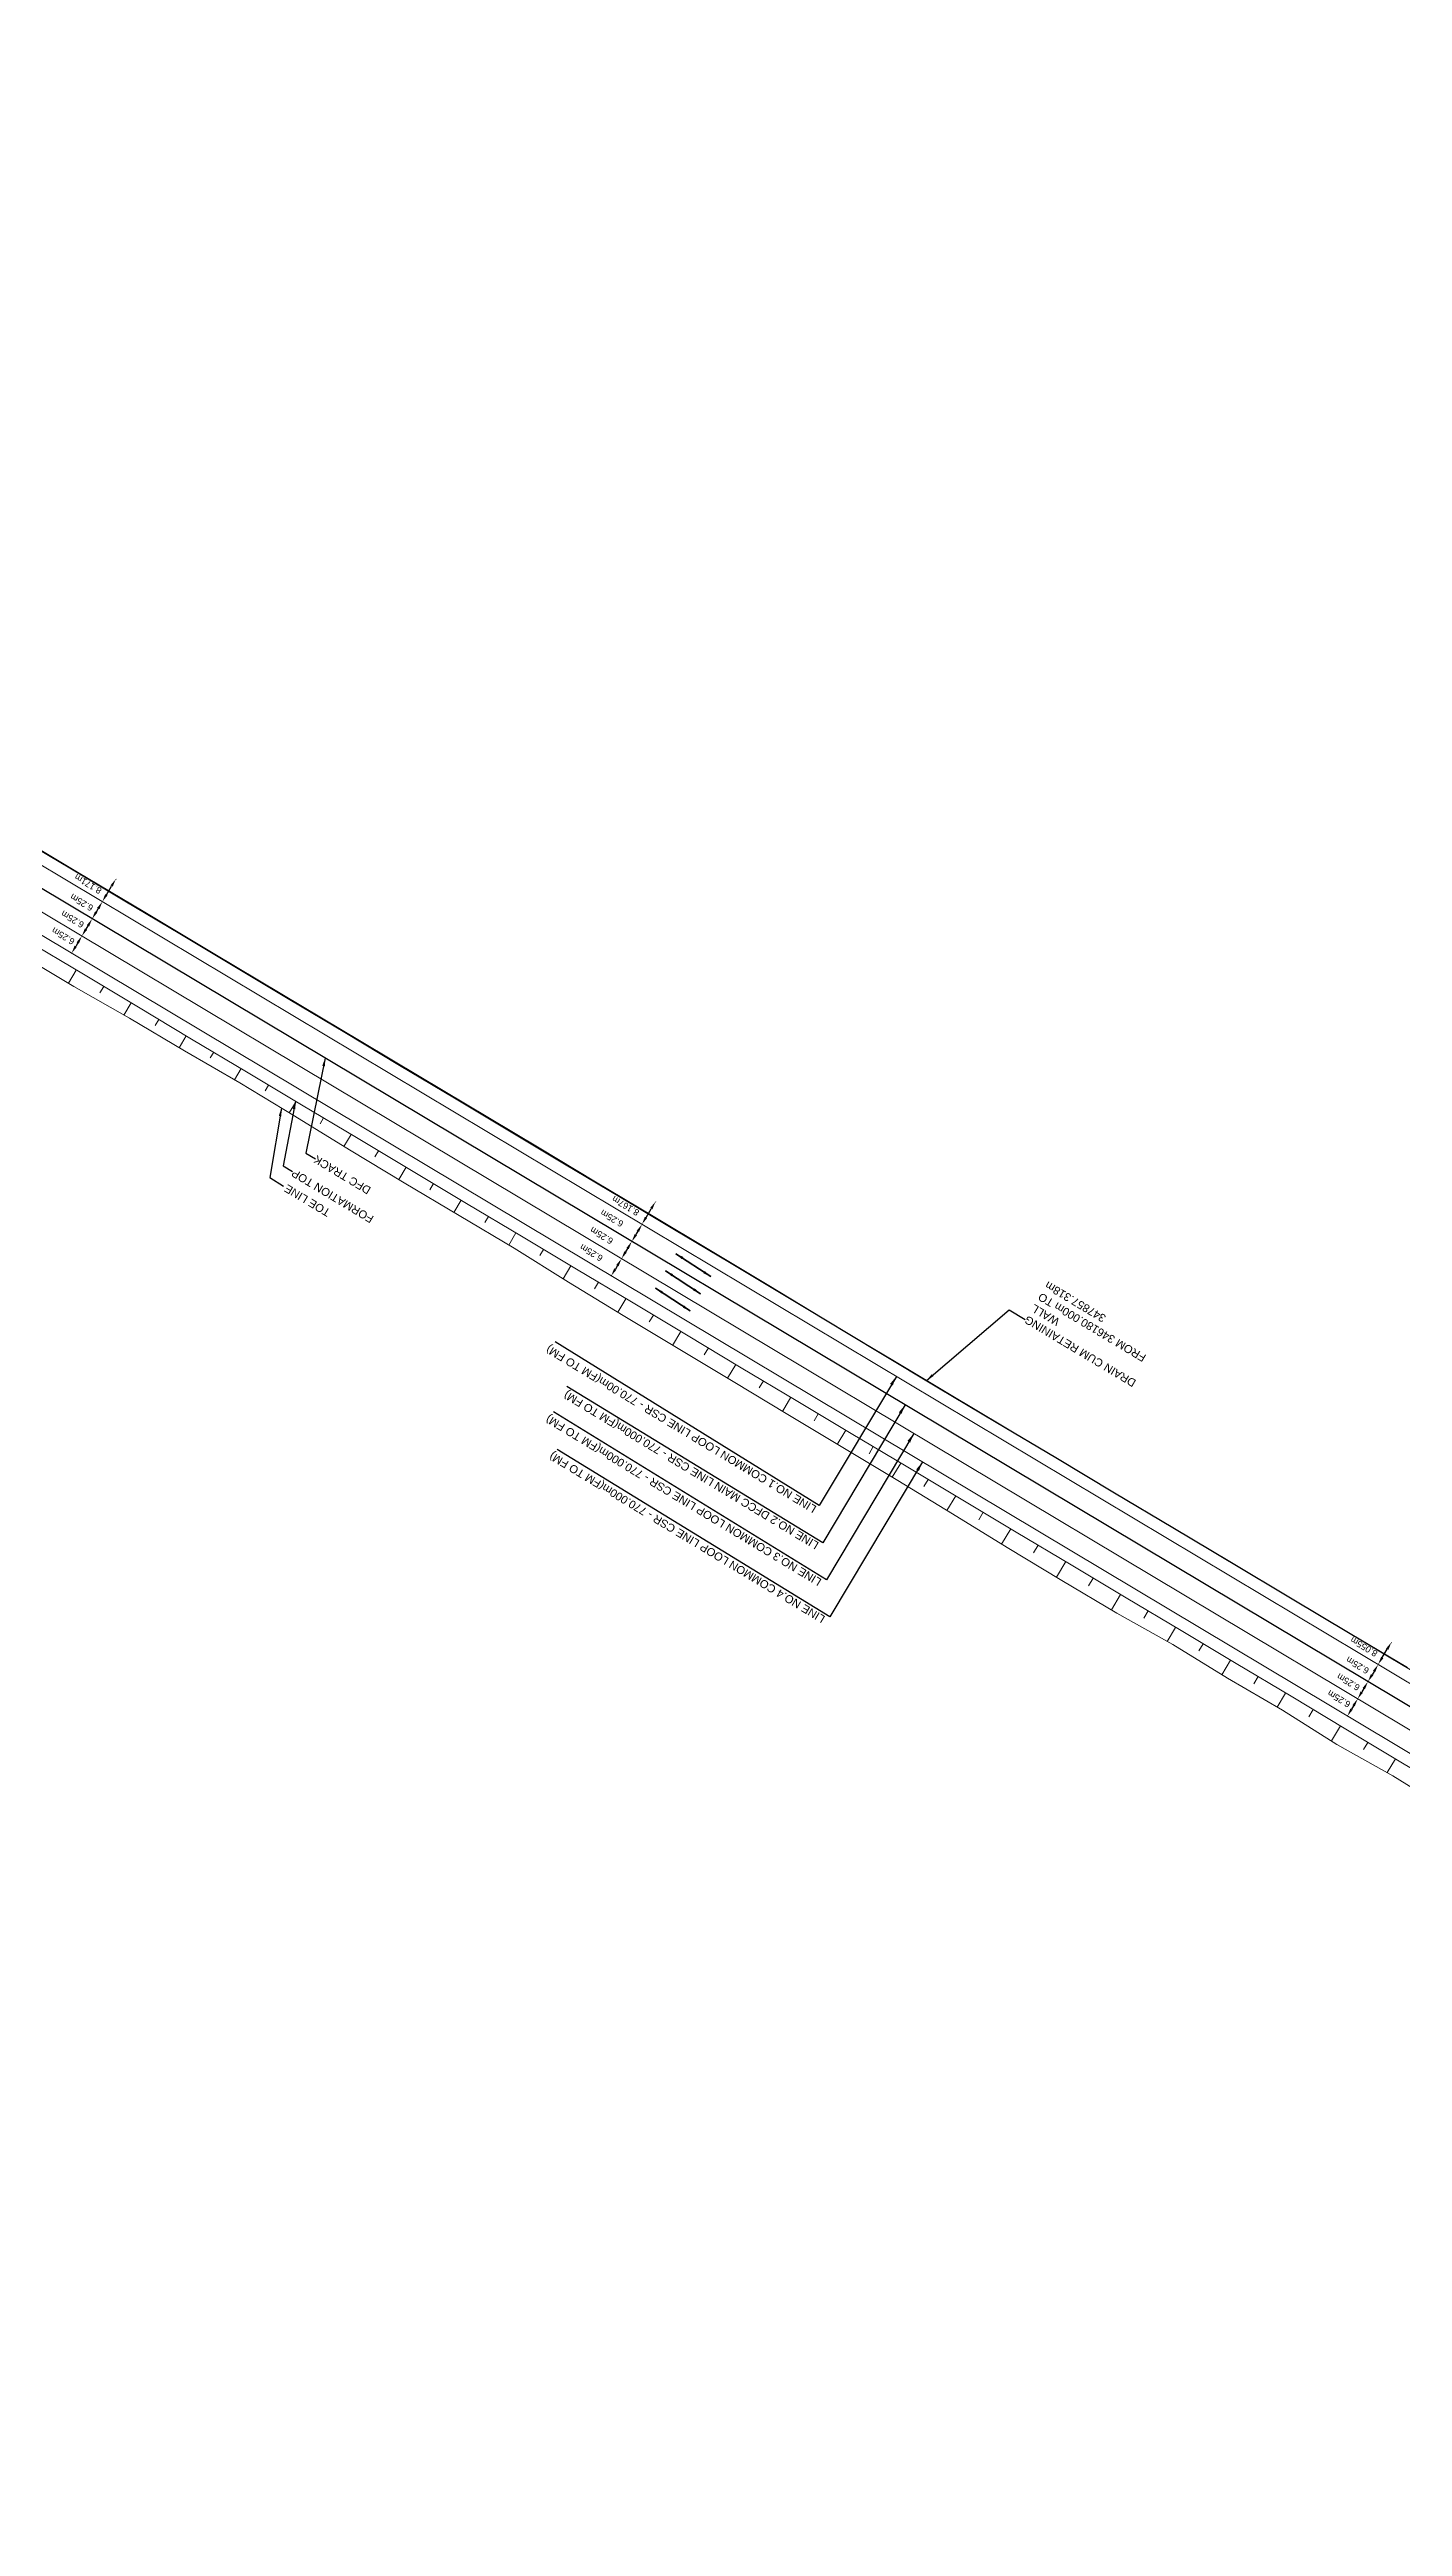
# Model space of a CAD drawing. Header units: metres. Extents: x 593990 to 610403, y 3402023 to 3411833.
# Drawn here: x 604821 to 605244, y 3404850 to 3405623 of the extents above; entities that cross this region are included whole.
import ezdxf
from ezdxf.enums import TextEntityAlignment as Align

# ---------------------------------------------------------------- set-up
doc = ezdxf.new("R2010")
doc.units = ezdxf.units.M
doc.header["$MEASUREMENT"] = 0
doc.header["$PDSIZE"] = 1
for name, color, linetype, lineweight in [("NEW CHAWAPAIL STN. SRJ's", 10, 'Continuous', 0), ('PROPOSED DFCC TOE LINE', 18, 'Continuous', 0), ('PROPOSED DFCC TOE SLOPES', 239, 'Continuous', 0), ('PROPOSED DFCC TRACK', 1, 'Continuous', 0), ('PROPOSED DRAIN CUM RETAINING WALL', 144, 'Continuous', 30), ('PROPOSED FORMATION LINE - PLAN', 187, 'Continuous', 0)]:
    doc.layers.add(name, color=color, linetype=linetype, lineweight=lineweight)
doc.styles.get("Standard").update_dxf_attribs({"font": 'arial.ttf'})
doc.styles.add('Style-Arial', font='arial.ttf')
doc.dimstyles.new('ISO-25', dxfattribs={"dimtxt": 2.5, "dimasz": 2.5, "dimexe": 1.25, "dimexo": 0.625, "dimtad": 1, "dimtxsty": 'Standard', "dimcen": 2.5, "dimadec": 0, "dimazin": 0, "dimtfac": 1, "dimtmove": 0, "dimatfit": 3, "dimfxl": 1, "dimarcsym": 0})
doc.dimstyles.get("Standard").update_dxf_attribs({"dimtxt": 0.18, "dimasz": 0.18, "dimexe": 0.18, "dimexo": 0.0625, "dimgap": 0.09, "dimtad": 0, "dimtih": 1, "dimtoh": 1, "dimdec": 4, "dimzin": 0, "dimdsep": 46, "dimtxsty": 'Standard', "dimcen": 0.09, "dimadec": 0, "dimazin": 0, "dimtfac": 1, "dimtdec": 4, "dimtofl": 0, "dimtmove": 0, "dimatfit": 3, "dimfxl": 1, "dimtolj": 1, "dimtzin": 0, "dimarcsym": 0})

# ---------------------------------------------------------------- blocks, each defined once
blk = doc.blocks.new('*D170')
at = {"layer": 'Defpoints', "color": 0, "transparency": 16777216}
for p in [(605003.04, 3405251.38), (605003.19, 3405251.29), (605006.39, 3405256.66)]:
    blk.add_point(p, dxfattribs=at)
at = {"layer": 'PROPOSED DFCC TRACK', "color": 0, "lineweight": -2, "transparency": 16777216}
for p, q in [((605003.08, 3405251.36), (605002.93, 3405251.44)), ((605004.96, 3405254.6), (605004.32, 3405253.53)), ((605006.28, 3405256.72), (605006.14, 3405256.81))]:
    blk.add_line(p, q, dxfattribs=at)
at = {"layer": 'PROPOSED DFCC TRACK', "color": 0, "transparency": 16777216}
for points in [[(605003.96, 3405253.74), (605004.68, 3405253.31), (605003.04, 3405251.38)], [(605004.6, 3405254.81), (605005.32, 3405254.39), (605006.24, 3405256.74)]]:
    blk.add_solid(points, dxfattribs=at)
at = {"layer": 'PROPOSED DFCC TRACK', "color": 0, "lineweight": 0, "transparency": 16777216, "insert": (604996.83, 3405258.63), "char_height": 2, "attachment_point": 5, "rotation": 149, "style": 'Style-Arial'}
blk.add_mtext('\\A1;6.25m', dxfattribs=at)
blk = doc.blocks.new('TerminatorOpen_0.5')
at = {"color": 0, "linetype": 'ByBlock', "lineweight": -2}
for q in [(-1, 0.25), (-1, 0), (-1, -0.25)]:
    blk.add_line((0, 0), q, dxfattribs=at)
blk = doc.blocks.new('*D171')
at = {"layer": 'Defpoints', "color": 0, "transparency": 16777216}
for p in [(605003.19, 3405251.29), (604999.83, 3405246.01), (604999.98, 3405245.93)]:
    blk.add_point(p, dxfattribs=at)
at = {"layer": 'PROPOSED DFCC TRACK', "color": 0, "lineweight": -2, "transparency": 16777216}
for p, q in [((605003.08, 3405251.36), (605002.93, 3405251.44)), ((604999.87, 3405245.99), (604999.72, 3405246.08)), ((605001.75, 3405249.23), (605001.11, 3405248.16))]:
    blk.add_line(p, q, dxfattribs=at)
at = {"layer": 'PROPOSED DFCC TRACK', "color": 0, "transparency": 16777216}
for points in [[(605001.4, 3405249.45), (605002.11, 3405249.02), (605003.04, 3405251.38)], [(605000.76, 3405248.37), (605001.47, 3405247.95), (604999.83, 3405246.01)]]:
    blk.add_solid(points, dxfattribs=at)
at = {"layer": 'PROPOSED DFCC TRACK', "color": 0, "lineweight": 0, "transparency": 16777216, "insert": (604993.62, 3405253.26), "char_height": 2, "attachment_point": 5, "rotation": 149, "style": 'Style-Arial'}
blk.add_mtext('\\A1;6.25m', dxfattribs=at)
blk = doc.blocks.new('*D181')
at = {"layer": 'Defpoints', "color": 0, "transparency": 16777216}
for p in [(604999.98, 3405245.93), (604996.62, 3405240.65), (604996.77, 3405240.56)]:
    blk.add_point(p, dxfattribs=at)
at = {"layer": 'PROPOSED DFCC TRACK', "color": 0, "lineweight": -2, "transparency": 16777216}
for p, q in [((604998.55, 3405243.87), (604997.91, 3405242.8)), ((604999.87, 3405245.99), (604999.72, 3405246.08)), ((604996.67, 3405240.63), (604996.52, 3405240.71))]:
    blk.add_line(p, q, dxfattribs=at)
at = {"layer": 'PROPOSED DFCC TRACK', "color": 0, "transparency": 16777216}
for points in [[(604998.19, 3405244.08), (604998.91, 3405243.66), (604999.83, 3405246.01)], [(604997.55, 3405243.01), (604998.26, 3405242.58), (604996.62, 3405240.65)]]:
    blk.add_solid(points, dxfattribs=at)
at = {"layer": 'PROPOSED DFCC TRACK', "color": 0, "lineweight": 0, "transparency": 16777216, "insert": (604990.41, 3405247.9), "char_height": 2, "attachment_point": 5, "rotation": 149, "style": 'Style-Arial'}
blk.add_mtext('\\A1;6.25m', dxfattribs=at)
blk = doc.blocks.new('*D182')
at = {"layer": 'Defpoints', "color": 0, "transparency": 16777216}
for p in [(605010.33, 3405263.82), (605010.41, 3405263.77), (605006.14, 3405256.81)]:
    blk.add_point(p, dxfattribs=at)
at = {"layer": 'PROPOSED DFCC TRACK', "color": 0, "lineweight": -2, "transparency": 16777216}
for p, q in [((605007.49, 3405258.91), (605009.12, 3405261.63)), ((605010.44, 3405263.75), (605010.51, 3405263.71)), ((605006.24, 3405256.74), (605006.32, 3405256.7))]:
    blk.add_line(p, q, dxfattribs=at)
at = {"layer": 'PROPOSED DFCC TRACK', "color": 0, "transparency": 16777216}
for points in [[(605007.14, 3405259.12), (605007.85, 3405258.7), (605006.21, 3405256.76)], [(605008.76, 3405261.84), (605009.48, 3405261.41), (605010.41, 3405263.77)]]:
    blk.add_solid(points, dxfattribs=at)
at = {"layer": 'PROPOSED DFCC TRACK', "color": 0, "lineweight": 0, "transparency": 16777216, "insert": (605001.1, 3405262.52), "char_height": 2, "attachment_point": 5, "rotation": 149, "style": 'Style-Arial'}
blk.add_mtext('\\A1;8.167m', dxfattribs=at)
blk = doc.blocks.new('*D117')
at = {"layer": 'Defpoints', "color": 0, "transparency": 16777216}
for p in [(605232.96, 3405113.98), (605233.11, 3405113.89), (605236.32, 3405119.25)]:
    blk.add_point(p, dxfattribs=at)
at = {"layer": 'PROPOSED DFCC TRACK', "color": 0, "lineweight": -2, "transparency": 16777216}
for p, q in [((605233.01, 3405113.95), (605232.86, 3405114.04)), ((605234.89, 3405117.19), (605234.25, 3405116.12)), ((605236.21, 3405119.32), (605236.06, 3405119.4))]:
    blk.add_line(p, q, dxfattribs=at)
at = {"layer": 'PROPOSED DFCC TRACK', "color": 0, "transparency": 16777216}
for points in [[(605233.89, 3405116.34), (605234.61, 3405115.91), (605232.96, 3405113.98)], [(605234.53, 3405117.41), (605235.25, 3405116.98), (605236.17, 3405119.34)]]:
    blk.add_solid(points, dxfattribs=at)
at = {"layer": 'PROPOSED DFCC TRACK', "color": 0, "lineweight": 0, "transparency": 16777216, "insert": (605229.71, 3405119.11), "char_height": 2, "attachment_point": 5, "rotation": 149, "style": 'Style-Arial'}
blk.add_mtext('\\A1;6.25m', dxfattribs=at)
blk = doc.blocks.new('*D118')
at = {"layer": 'Defpoints', "color": 0, "transparency": 16777216}
for p in [(605233.11, 3405113.89), (605229.76, 3405108.61), (605229.91, 3405108.52)]:
    blk.add_point(p, dxfattribs=at)
at = {"layer": 'PROPOSED DFCC TRACK', "color": 0, "lineweight": -2, "transparency": 16777216}
for p, q in [((605233.01, 3405113.95), (605232.86, 3405114.04)), ((605229.8, 3405108.59), (605229.65, 3405108.67)), ((605231.68, 3405111.83), (605231.04, 3405110.76))]:
    blk.add_line(p, q, dxfattribs=at)
at = {"layer": 'PROPOSED DFCC TRACK', "color": 0, "transparency": 16777216}
for points in [[(605231.32, 3405112.04), (605232.04, 3405111.62), (605232.96, 3405113.98)], [(605230.68, 3405110.97), (605231.4, 3405110.54), (605229.76, 3405108.61)]]:
    blk.add_solid(points, dxfattribs=at)
at = {"layer": 'PROPOSED DFCC TRACK', "color": 0, "lineweight": 0, "transparency": 16777216, "insert": (605226.85, 3405113.87), "char_height": 2, "attachment_point": 5, "rotation": 149, "style": 'Style-Arial'}
blk.add_mtext('\\A1;6.25m', dxfattribs=at)
blk = doc.blocks.new('*D119')
at = {"layer": 'Defpoints', "color": 0, "transparency": 16777216}
for p in [(605229.91, 3405108.52), (605226.55, 3405103.25), (605226.7, 3405103.16)]:
    blk.add_point(p, dxfattribs=at)
at = {"layer": 'PROPOSED DFCC TRACK', "color": 0, "lineweight": -2, "transparency": 16777216}
for p, q in [((605228.48, 3405106.46), (605227.84, 3405105.39)), ((605229.8, 3405108.59), (605229.65, 3405108.67)), ((605226.59, 3405103.22), (605226.45, 3405103.31))]:
    blk.add_line(p, q, dxfattribs=at)
at = {"layer": 'PROPOSED DFCC TRACK', "color": 0, "transparency": 16777216}
for points in [[(605227.48, 3405105.61), (605228.19, 3405105.18), (605226.55, 3405103.25)], [(605228.12, 3405106.68), (605228.83, 3405106.25), (605229.76, 3405108.61)]]:
    blk.add_solid(points, dxfattribs=at)
at = {"layer": 'PROPOSED DFCC TRACK', "color": 0, "lineweight": 0, "transparency": 16777216, "insert": (605223.92, 3405108.63), "char_height": 2, "attachment_point": 5, "rotation": 149, "style": 'Style-Arial'}
blk.add_mtext('\\A1;6.25m', dxfattribs=at)
blk = doc.blocks.new('*D120')
at = {"layer": 'Defpoints', "color": 0, "transparency": 16777216}
for p in [(605240.2, 3405126.31), (605240.28, 3405126.27), (605236.06, 3405119.4)]:
    blk.add_point(p, dxfattribs=at)
at = {"layer": 'PROPOSED DFCC TRACK', "color": 0, "lineweight": -2, "transparency": 16777216}
for p, q in [((605237.42, 3405121.51), (605238.99, 3405124.13)), ((605240.31, 3405126.25), (605240.38, 3405126.21)), ((605236.17, 3405119.34), (605236.25, 3405119.3))]:
    blk.add_line(p, q, dxfattribs=at)
at = {"layer": 'PROPOSED DFCC TRACK', "color": 0, "transparency": 16777216}
for points in [[(605237.07, 3405121.72), (605237.78, 3405121.29), (605236.14, 3405119.36)], [(605238.63, 3405124.34), (605239.35, 3405123.91), (605240.28, 3405126.27)]]:
    blk.add_solid(points, dxfattribs=at)
at = {"layer": 'PROPOSED DFCC TRACK', "color": 0, "lineweight": 0, "transparency": 16777216, "insert": (605231.7, 3405124.89), "char_height": 2, "attachment_point": 5, "rotation": 149, "style": 'Style-Arial'}
blk.add_mtext('\\A1;8.055m', dxfattribs=at)
blk = doc.blocks.new('*D125')
at = {"layer": 'Defpoints', "color": 0, "transparency": 16777216}
for p in [(604834.49, 3405352.1), (604834.64, 3405352.02), (604837.84, 3405357.38)]:
    blk.add_point(p, dxfattribs=at)
at = {"layer": 'PROPOSED DFCC TRACK', "color": 0, "lineweight": -2, "transparency": 16777216}
for p, q in [((604834.53, 3405352.08), (604834.38, 3405352.17)), ((604836.41, 3405355.32), (604835.77, 3405354.25)), ((604837.73, 3405357.44), (604837.59, 3405357.53))]:
    blk.add_line(p, q, dxfattribs=at)
at = {"layer": 'PROPOSED DFCC TRACK', "color": 0, "transparency": 16777216}
for points in [[(604835.41, 3405354.46), (604836.13, 3405354.04), (604834.49, 3405352.1)], [(604836.05, 3405355.54), (604836.77, 3405355.11), (604837.69, 3405357.47)]]:
    blk.add_solid(points, dxfattribs=at)
at = {"layer": 'PROPOSED DFCC TRACK', "color": 0, "lineweight": 0, "transparency": 16777216, "insert": (604831.23, 3405357.24), "char_height": 2, "attachment_point": 5, "rotation": 149, "style": 'Style-Arial'}
blk.add_mtext('\\A1;6.25m', dxfattribs=at)
blk = doc.blocks.new('*D126')
at = {"layer": 'Defpoints', "color": 0, "transparency": 16777216}
for p in [(604834.64, 3405352.02), (604831.28, 3405346.74), (604831.43, 3405346.65)]:
    blk.add_point(p, dxfattribs=at)
at = {"layer": 'PROPOSED DFCC TRACK', "color": 0, "lineweight": -2, "transparency": 16777216}
for p, q in [((604834.53, 3405352.08), (604834.38, 3405352.17)), ((604831.32, 3405346.71), (604831.17, 3405346.8)), ((604833.2, 3405349.96), (604832.56, 3405348.89))]:
    blk.add_line(p, q, dxfattribs=at)
at = {"layer": 'PROPOSED DFCC TRACK', "color": 0, "transparency": 16777216}
for points in [[(604832.85, 3405350.17), (604833.56, 3405349.74), (604834.49, 3405352.1)], [(604832.21, 3405349.1), (604832.92, 3405348.67), (604831.28, 3405346.74)]]:
    blk.add_solid(points, dxfattribs=at)
at = {"layer": 'PROPOSED DFCC TRACK', "color": 0, "lineweight": 0, "transparency": 16777216, "insert": (604828.37, 3405352), "char_height": 2, "attachment_point": 5, "rotation": 149, "style": 'Style-Arial'}
blk.add_mtext('\\A1;6.25m', dxfattribs=at)
blk = doc.blocks.new('*D127')
at = {"layer": 'Defpoints', "color": 0, "transparency": 16777216}
for p in [(604831.43, 3405346.65), (604828.07, 3405341.37), (604828.22, 3405341.29)]:
    blk.add_point(p, dxfattribs=at)
at = {"layer": 'PROPOSED DFCC TRACK', "color": 0, "lineweight": -2, "transparency": 16777216}
for p, q in [((604830, 3405344.59), (604829.36, 3405343.52)), ((604831.32, 3405346.71), (604831.17, 3405346.8)), ((604828.12, 3405341.35), (604827.97, 3405341.44))]:
    blk.add_line(p, q, dxfattribs=at)
at = {"layer": 'PROPOSED DFCC TRACK', "color": 0, "transparency": 16777216}
for points in [[(604829.64, 3405344.81), (604830.36, 3405344.38), (604831.28, 3405346.74)], [(604829, 3405343.73), (604829.71, 3405343.31), (604828.07, 3405341.37)]]:
    blk.add_solid(points, dxfattribs=at)
at = {"layer": 'PROPOSED DFCC TRACK', "color": 0, "lineweight": 0, "transparency": 16777216, "insert": (604825.45, 3405346.75), "char_height": 2, "attachment_point": 5, "rotation": 149, "style": 'Style-Arial'}
blk.add_mtext('\\A1;6.25m', dxfattribs=at)
blk = doc.blocks.new('*D128')
at = {"layer": 'Defpoints', "color": 0, "transparency": 16777216}
for p in [(604841.78, 3405364.54), (604841.86, 3405364.5), (604837.59, 3405357.53)]:
    blk.add_point(p, dxfattribs=at)
at = {"layer": 'PROPOSED DFCC TRACK', "color": 0, "lineweight": -2, "transparency": 16777216}
for p, q in [((604838.94, 3405359.63), (604840.57, 3405362.35)), ((604841.89, 3405364.48), (604841.97, 3405364.43)), ((604837.69, 3405357.47), (604837.77, 3405357.42))]:
    blk.add_line(p, q, dxfattribs=at)
at = {"layer": 'PROPOSED DFCC TRACK', "color": 0, "transparency": 16777216}
for points in [[(604838.59, 3405359.85), (604839.3, 3405359.42), (604837.66, 3405357.49)], [(604840.22, 3405362.57), (604840.93, 3405362.14), (604841.86, 3405364.5)]]:
    blk.add_solid(points, dxfattribs=at)
at = {"layer": 'PROPOSED DFCC TRACK', "color": 0, "lineweight": 0, "transparency": 16777216, "insert": (604833.22, 3405363.02), "char_height": 2, "attachment_point": 5, "rotation": 149, "style": 'Style-Arial'}
blk.add_mtext('\\A1;8.171m', dxfattribs=at)

msp = doc.modelspace()

# ---------------------------------------------------------------- linework, layer by layer
at = {"layer": 'PROPOSED DFCC TOE LINE', "lineweight": 0, "flags": 128}
msp.add_lwpolyline([(605257.7279, 3405074.0859), (605240.7237, 3405084.6197), (605223.2763, 3405094.4118), (605206.3265, 3405105.0365), (605189.0556, 3405115.124), (605171.9972, 3405125.5669), (605154.5543, 3405135.3666), (605137.3443, 3405145.556), (605120.2349, 3405155.9137), (605103.187, 3405166.3742), (605086.1136, 3405176.7922), (605068.9423, 3405187.0463), (605051.7909, 3405197.3337), (605034.6633, 3405207.6608), (605017.5093, 3405217.9439), (605000.3739, 3405228.258), (604983.2842, 3405238.6487), (604966.3382, 3405249.2799), (604949.1204, 3405259.4561), (604931.945, 3405269.7033), (604914.833, 3405280.0567), (604897.7741, 3405290.4989), (604880.676, 3405300.8754), (604863.3571, 3405310.8826), (604846.1544, 3405321.0841), (604828.7765, 3405330.9925), (604811.6279, 3405341.2846)], dxfattribs=at)
at = {"layer": 'PROPOSED DFCC TOE SLOPES', "flags": 128}
for points in [[(604829.5342, 3405336.1333), (604827.073, 3405332.0148)], [(604838.1182, 3405331.0035), (604836.9287, 3405329.013)], [(604846.7023, 3405325.8738), (604844.4282, 3405322.0683)], [(604855.2863, 3405320.744), (604854.1666, 3405318.8704)], [(604863.8703, 3405315.6142), (604861.6483, 3405311.8959)], [(604872.4543, 3405310.4845), (604871.3753, 3405308.6788)], [(604881.0384, 3405305.3547), (604878.9556, 3405301.8695)], [(604889.6224, 3405300.2249), (604888.5745, 3405298.4714)], [(604898.2064, 3405295.0952), (604896.0757, 3405291.5296)], [(604906.7904, 3405289.9654), (604905.6997, 3405288.1402)], [(604915.3745, 3405284.8356), (604913.1385, 3405281.094)], [(604923.9585, 3405279.7059), (604922.8238, 3405277.8072)], [(604932.5425, 3405274.5761), (604930.2451, 3405270.7317)], [(604941.1265, 3405269.4463), (604939.9765, 3405267.522)], [(604949.7106, 3405264.3165), (604947.4143, 3405260.474)], [(604958.2946, 3405259.1868), (604957.1568, 3405257.2828)], [(604966.8786, 3405254.057), (604964.6279, 3405250.2907)], [(604975.4626, 3405248.9272), (604974.2953, 3405246.9738)], [(604984.0466, 3405243.7975), (604981.6009, 3405239.7047)], [(604992.6307, 3405238.6677), (604991.381, 3405236.5766)], [(605001.2147, 3405233.5379), (604998.6763, 3405229.2902)], [(605009.7987, 3405228.4082), (605008.5191, 3405226.2668)], [(605018.3827, 3405223.2784), (605015.8071, 3405218.9684)], [(605026.9668, 3405218.1486), (605025.6745, 3405215.9862)], [(605035.5508, 3405213.0189), (605032.9593, 3405208.6823)], [(605044.1348, 3405207.8891), (605042.8303, 3405205.7061)], [(605052.7188, 3405202.7593), (605050.0895, 3405198.3595)], [(605061.3029, 3405197.6295), (605059.9829, 3405195.4207)], [(605069.8869, 3405192.4998), (605067.2386, 3405188.0682)], [(605078.4709, 3405187.37), (605077.1466, 3405185.1539)], [(605087.0549, 3405182.2402), (605084.4079, 3405177.8108)], [(605095.639, 3405177.1105), (605094.2966, 3405174.8643)], [(605104.223, 3405171.9807), (605101.491, 3405167.4091)], [(605112.807, 3405166.8509), (605111.4123, 3405164.517)], [(605121.391, 3405161.7212), (605118.5415, 3405156.9528)], [(605129.9751, 3405156.5914), (605128.5326, 3405154.1776)], [(605138.5591, 3405151.4616), (605135.6447, 3405146.5849)], [(605147.1431, 3405146.3319), (605145.6914, 3405143.9027)], [(605155.7271, 3405141.2021), (605152.8447, 3405136.3788)], [(605164.3112, 3405136.0723), (605162.9271, 3405133.7563)], [(605172.8952, 3405130.9425), (605170.2645, 3405126.5404)], [(605181.4792, 3405125.8128), (605180.1555, 3405123.5978)], [(605190.0632, 3405120.683), (605187.3611, 3405116.1613)], [(605198.6472, 3405115.5532), (605197.3113, 3405113.3178)], [(605207.2313, 3405110.4235), (605204.6109, 3405106.0386)], [(605215.8153, 3405105.2937), (605214.4665, 3405103.0366)], [(605224.3993, 3405100.1639), (605221.5926, 3405095.4672)], [(605232.9833, 3405095.0342), (605231.6251, 3405092.7613)], [(605241.5674, 3405089.9044), (605238.9905, 3405085.5924)]]:
    msp.add_lwpolyline(points, dxfattribs=at)
at = {"layer": 'PROPOSED DFCC TRACK', "linetype": 'Continuous', "lineweight": 30, "flags": 128}
msp.add_lwpolyline([(606968.1513, 3404077.0371), (604380.3623, 3405623.4867)], dxfattribs=at)
at = {"layer": 'PROPOSED DFCC TRACK', "linetype": 'Continuous', "flags": 128}
for points in [[(604464.4415, 3405565.9604), (606726.5509, 3404214.1353)], [(604523.4394, 3405545.2655), (606270.5802, 3404501.183)], [(604576.4072, 3405491.7693), (606711.1812, 3404216.0392)]]:
    msp.add_lwpolyline(points, dxfattribs=at)
at = {"layer": 'PROPOSED DRAIN CUM RETAINING WALL', "flags": 128}
msp.add_lwpolyline([(605245.2935, 3405118.2708), (605227.4173, 3405128.9345), (605208.7356, 3405140.0828), (605190.3843, 3405151.034), (605171.9862, 3405162.0089), (605153.8473, 3405172.8291), (605135.4388, 3405183.806), (605116.8036, 3405194.9181), (605098.8693, 3405205.6301), (605080.276, 3405216.7359), (605062.9869, 3405227.142), (605045.3677, 3405237.8867), (605027.6283, 3405248.4776), (605009.7113, 3405259.1746), (604991.754, 3405269.9302), (604974.0649, 3405280.5252), (604958.6011, 3405289.7613), (604936.626, 3405302.8865), (604918.5465, 3405313.6861), (604893.6963, 3405328.5301), (604872.2553, 3405341.3312), (604850.4346, 3405354.3591), (604829.9328, 3405366.6204), (604809.1151, 3405379.0808)], dxfattribs=at)
at = {"layer": 'PROPOSED FORMATION LINE - PLAN', "lineweight": 0, "flags": 128}
for points in [[(605256.7384, 3405111.4183), (605239.5704, 3405121.6779), (605222.4023, 3405131.9374), (605205.2343, 3405142.1969), (605188.0662, 3405152.4565), (605170.8982, 3405162.716), (605153.7301, 3405172.9755), (605136.5621, 3405183.2351), (605119.394, 3405193.4946), (605102.226, 3405203.7542), (605085.0579, 3405214.0137), (605067.8899, 3405224.2732), (605050.7218, 3405234.5328), (605033.5538, 3405244.7923), (605016.3857, 3405255.0519), (604999.2177, 3405265.3114), (604982.0496, 3405275.5709), (604964.8816, 3405285.8305), (604947.7135, 3405296.09), (604930.5455, 3405306.3495), (604913.3775, 3405316.6091), (604896.2094, 3405326.8686), (604879.0414, 3405337.1282), (604861.8733, 3405347.3877), (604844.7053, 3405357.6472), (604827.5372, 3405367.9068), (604810.3692, 3405378.1663)], [(605260.4408, 3405078.6257), (605243.2728, 3405088.8853), (605226.1047, 3405099.1448), (605208.9367, 3405109.4043), (605191.7686, 3405119.6639), (605174.6006, 3405129.9234), (605157.4325, 3405140.1829), (605140.2645, 3405150.4425), (605123.0964, 3405160.702), (605105.9284, 3405170.9616), (605088.7603, 3405181.2211), (605071.5923, 3405191.4806), (605054.4242, 3405201.7402), (605037.2562, 3405211.9997), (605020.0881, 3405222.2593), (605002.9201, 3405232.5188), (604985.752, 3405242.7783), (604968.584, 3405253.0379), (604951.416, 3405263.2974), (604934.2479, 3405273.5569), (604917.0799, 3405283.8165), (604899.9118, 3405294.076), (604882.7438, 3405304.3356), (604865.5757, 3405314.5951), (604848.4077, 3405324.8546), (604831.2396, 3405335.1142), (604814.0716, 3405345.3737)]]:
    msp.add_lwpolyline(points, dxfattribs=at)

# ---------------------------------------------------------------- texts
at = {"layer": "NEW CHAWAPAIL STN. SRJ's", "lineweight": 13}
for s, p in [('LINE NO.1 COMMON LOOP LINE CSR - 770.00m(FM TO FM)', (605018.4332, 3405192.8097)), ('LINE NO.2 DFCC MAIN LINE CSR - 770.000m(FM TO FM)', (605021.5841, 3405180.0181)), ('LINE NO.3 COMMON LOOP LINE CSR - 770.000m(FM TO FM)', (605019.1923, 3405170.5438)), ('LINE NO.4 COMMON LOOP LINE CSR - 770.000m(FM TO FM)', (605020.3136, 3405158.967))]:
    msp.add_text(s, height=2.5, rotation=148.8981174, dxfattribs=at).set_placement(p, align=Align.MIDDLE_CENTER)
at = {"layer": 'PROPOSED DFCC TOE LINE', "lineweight": 0}
msp.add_text('TOE LINE', height=2.5, rotation=149, dxfattribs=at).set_placement((604895.5254, 3405269.3403, 306.8582), align=Align.RIGHT)
at = {"layer": 'PROPOSED DFCC TRACK', "color": 10, "linetype": 'Continuous', "lineweight": -3, "ltscale": 5}
msp.add_text('DFC TRACK', height=2.5, rotation=149, dxfattribs=at).set_placement((604904.6787, 3405278.4044), align=Align.RIGHT)
at = {"layer": 'PROPOSED DRAIN CUM RETAINING WALL', "insert": (605125.3604, 3405226.2224), "char_height": 2.5, "width": 41.217694, "attachment_point": 3, "rotation": 149.1376746, "style": 'Style-Arial'}
msp.add_mtext('DRAIN CUM RETAINING WALL \\PFROM 346180.000m TO 347857.318m', dxfattribs=at)
at = {"layer": 'PROPOSED FORMATION LINE - PLAN', "lineweight": 0}
msp.add_text('FORMATION TOP', height=2.5, rotation=149, dxfattribs=at).set_placement((604897.7432, 3405274.1293, 306.8582), align=Align.RIGHT)

# ---------------------------------------------------------------- dimensions: what is measured, and where the dimension line sits
at = {"layer": 'PROPOSED DFCC TRACK', "color": 10, "lineweight": 0}
for base, p1, p2, angle, picture, middle in [((604834.4866, 3405352.1043), (604837.8414, 3405357.3805), (604834.6353, 3405352.0154), 239.1376746, '*D125', (604831.2285, 3405357.2417)), ((604841.8582, 3405364.4986), (604837.5854, 3405357.5334), (604841.7839, 3405364.5431), 59.0802697, '*D128', (604833.2226, 3405363.0166)), ((604831.2805, 3405346.7393), (604834.6353, 3405352.0154), (604831.4292, 3405346.6504), 239.1376746, '*D126', (604828.3703, 3405351.9979)), ((604828.0744, 3405341.3743), (604831.4292, 3405346.6504), (604828.2231, 3405341.2854), 239.1376746, '*D127', (604825.4457, 3405346.7541)), ((605003.0364, 3405251.3798), (605006.3913, 3405256.6559), (605003.1851, 3405251.2909), 239.1376746, '*D170', (604996.8256, 3405258.626)), ((605010.406, 3405263.7708), (605006.1352, 3405256.8089), (605010.3317, 3405263.8153), 59.0802697, '*D182', (605001.0999, 3405262.5211)), ((604999.8303, 3405246.0148), (605003.1851, 3405251.2909), (604999.979, 3405245.9259), 239.1376746, '*D171', (604993.6195, 3405253.261)), ((604996.6242, 3405240.6498), (604999.979, 3405245.9259), (604996.7729, 3405240.5609), 239.1376746, '*D181', (604990.4134, 3405247.896)), ((605240.2768, 3405126.2702), (605236.0637, 3405119.4048), (605240.2025, 3405126.3147), 59.0802697, '*D120', (605231.7009, 3405124.8879)), ((605232.9649, 3405113.9757), (605236.3198, 3405119.2518), (605233.1136, 3405113.8868), 239.1376746, '*D117', (605229.7068, 3405119.1131)), ((605229.7588, 3405108.6107), (605233.1136, 3405113.8868), (605229.9075, 3405108.5218), 239.1376746, '*D118', (605226.8486, 3405113.8693)), ((605226.5527, 3405103.2457), (605229.9075, 3405108.5218), (605226.7014, 3405103.1568), 239.1376746, '*D119', (605223.924, 3405108.6255))]:
    dim = msp.add_linear_dim(base=base, p1=p1, p2=p2, angle=angle, text='<>m', dimstyle='Standard', override={"dimtxt": 2, "dimasz": 2.5, "dimexe": 0.125, "dimexo": 0.125, "dimgap": 0.125, "dimtad": 1, "dimtih": 0, "dimtoh": 0, "dimdec": 3, "dimzin": 11, "dimtxsty": 'Style-Arial', "dimsah": 1, "dimadec": 4, "dimazin": 3, "dimtmove": 2, "dimatfit": 1, "dimldrblk": 'TerminatorOpen_0.5', "dimfrac": 2, "dimtzin": 11}, dxfattribs=at)
    dim.commit()
    dim.dimension.update_dxf_attribs({"geometry": picture, "text_midpoint": middle, "dimtype": 129, "text_rotation": 149})

# ---------------------------------------------------------------- leaders
at = {"layer": "NEW CHAWAPAIL STN. SRJ's", "lineweight": 13}
for points in [[(605085.6782, 3405209.2745), (605061.5668, 3405168.927), (604979.0724, 3405220.089)], [(605088.3961, 3405200.3693), (605062.6881, 3405157.3502), (604982.7731, 3405206.1241)], [(605091.114, 3405191.4641), (605063.8094, 3405145.7733), (604978.5758, 3405198.1658)], [(605093.8319, 3405182.5589), (605064.9308, 3405134.1964), (604979.7781, 3405186.4767)]]:
    msp.add_leader(points, dimstyle='Standard', override={"dimasz": 3, "dimgap": 0.25}, dxfattribs=at)
at = {"layer": 'PROPOSED DFCC TOE LINE', "lineweight": 0}
msp.add_leader([(604893.5982, 3405293.0332), (604889.9555, 3405271.4104), (604894.28, 3405268.7036)], dimstyle='ISO-25', override={"dimtxt": 3, "dimasz": 2.5, "dimgap": 0.625, "dimtad": 0, "dimdec": 3, "dimzin": 2, "dimtdec": 3}, dxfattribs=at)
at = {"layer": 'PROPOSED DFCC TRACK', "color": 10, "linetype": 'Continuous', "lineweight": -3, "ltscale": 5}
msp.add_leader([(604907.2609, 3405308.6147, 130.919), (604901.2855, 3405278.9704, 130.919), (604904.2446, 3405277.1879, 130.919)], dimstyle='ISO-25', override={"dimtxt": 3, "dimasz": 2.5, "dimgap": 0.625, "dimtad": 0, "dimdec": 3, "dimzin": 2, "dimtdec": 3}, dxfattribs=at)
at = {"layer": 'PROPOSED DFCC TRACK', "linetype": 'Continuous', "lineweight": 0}
for points in [[(605016.8176, 3405247.5908), (605027.7289, 3405240.4283)], [(605027.7289, 3405240.4283), (605016.8176, 3405247.5908)], [(605010.4054, 3405236.8607), (605021.3167, 3405229.6983)], [(605021.3167, 3405229.6983), (605010.4054, 3405236.8607)], [(605013.6115, 3405242.2257), (605024.5228, 3405235.0633)], [(605024.5228, 3405235.0633), (605013.6115, 3405242.2257)]]:
    msp.add_leader(points, dimstyle='ISO-25', override={"dimtxt": 3, "dimasz": 2.5, "dimtad": 0, "dimdec": 3, "dimzin": 2, "dimtdec": 3}, dxfattribs=at)
at = {"layer": 'PROPOSED DRAIN CUM RETAINING WALL', "linetype": 'Continuous', "lineweight": 0, "ltscale": 5}
msp.add_leader([(605095.0849, 3405208.0216), (605120.8806, 3405230.0698), (605125.887, 3405227.078)], dimstyle='ISO-25', override={"dimtxt": 3, "dimtad": 0, "dimdec": 3, "dimzin": 2, "dimtdec": 3}, dxfattribs=at)
at = {"layer": 'PROPOSED FORMATION LINE - PLAN', "lineweight": 0}
msp.add_leader([(604898.0198, 3405295.2067), (604894.1297, 3405275.0564), (604897.0889, 3405273.2739)], dimstyle='ISO-25', override={"dimtxt": 3, "dimasz": 2.5, "dimgap": 0.625, "dimtad": 0, "dimdec": 3, "dimzin": 2, "dimtdec": 3}, dxfattribs=at)

doc.saveas('drawing.dxf')
